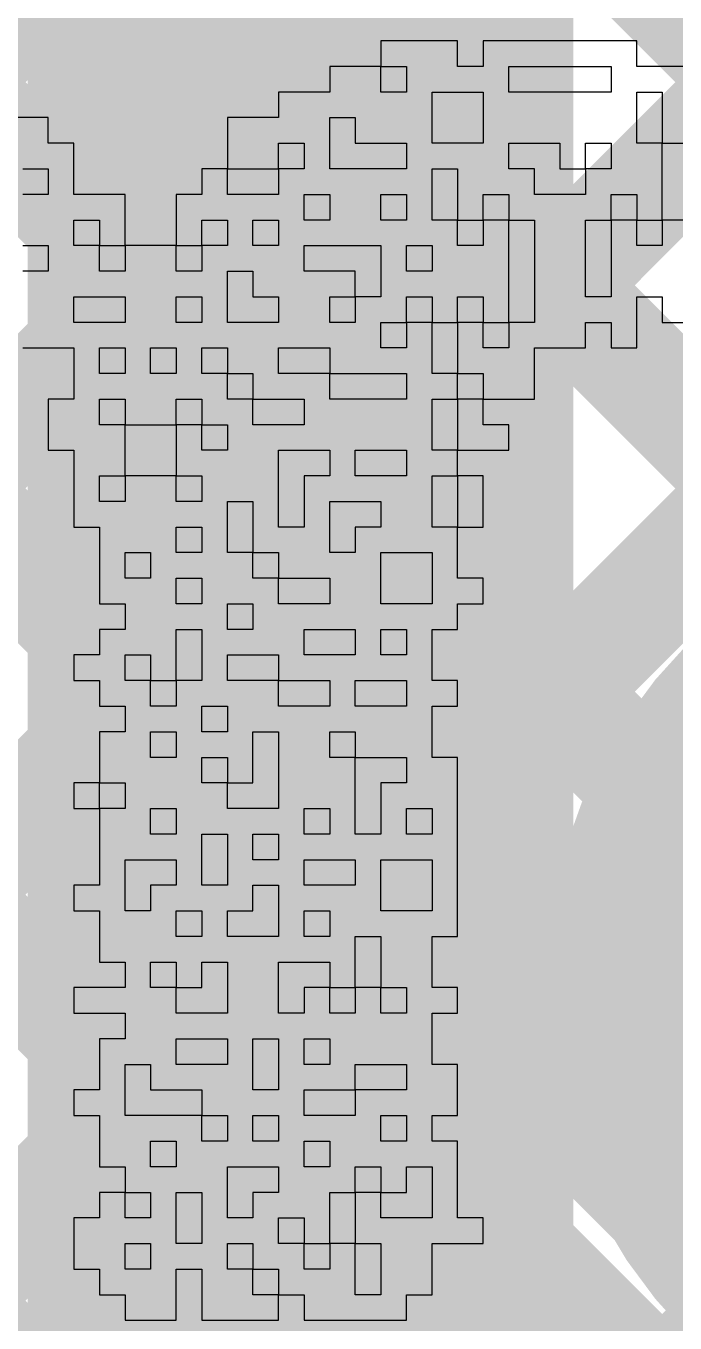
# Model space of a CAD drawing. Header units: millimetres. Extents: x 3.06 to 5.82, y 1.29 to 3.84.
# Drawn here: x 4.7009 to 4.7461, y 2.3178 to 2.4081 of the extents above; entities that cross this region are included whole.
import ezdxf

# ---------------------------------------------------------------- set-up
doc = ezdxf.new("R2010")
doc.units = ezdxf.units.MM
doc.header["$MEASUREMENT"] = 0
for name, color, linetype in [('BottomLayer', 5, 'Continuous'), ('BottomOverlay', 54, 'Continuous'), ('TopLayer', 1, 'Continuous'), ('TopOverlay', 2, 'Continuous'), ('TopPaste', 8, 'Continuous'), ('TopSolder', 216, 'Continuous')]:
    doc.layers.add(name, color=color, linetype=linetype)

# ---------------------------------------------------------------- blocks, each defined once
blk = doc.blocks.new('TEST_POINT_91')
at = {"layer": 'TopLayer', "const_width": 0.03}
blk.add_lwpolyline([(-0.015, 0, 1), (0.015, 0, 1)], format="xyb", close=True, dxfattribs=at)
at = {"layer": 'TopOverlay', "const_width": 0.007874}
for points in [[(-0.037, 0.017), (-0.017, 0.037)], [(-0.017, 0.037), (0.017, 0.037)], [(-0.017, 0.037), (0.017, 0.037)], [(0.017, 0.037), (0.037, 0.017)], [(-0.037, -0.017), (-0.037, 0.017)], [(0.037, -0.017), (0.037, 0.017)], [(-0.037, -0.017), (-0.017, -0.037)], [(0.017, -0.037), (0.037, -0.017)], [(-0.017, -0.037), (0.017, -0.037)], [(-0.017, -0.037), (0.017, -0.037)]]:
    blk.add_lwpolyline(points, dxfattribs=at)
at = {"layer": 'TopOverlay', "const_width": 0.003937}
for points in [[(-0.018968, 0.037, 1), (-0.015031, 0.037, 1)], [(-0.018968, 0.037, 1), (-0.015031, 0.037, 1)], [(-0.018968, 0.037, 1), (-0.015031, 0.037, 1)], [(0.015031, 0.037, 1), (0.018968, 0.037, 1)], [(0.015031, 0.037, 1), (0.018968, 0.037, 1)], [(0.015031, 0.037, 1), (0.018968, 0.037, 1)], [(-0.038969, 0.017, 1), (-0.035032, 0.017, 1)], [(-0.038969, 0.017, 1), (-0.035032, 0.017, 1)], [(0.035032, 0.017, 1), (0.038969, 0.017, 1)], [(0.035032, 0.017, 1), (0.038969, 0.017, 1)], [(-0.038969, -0.017, 1), (-0.035032, -0.017, 1)], [(-0.038969, -0.017, 1), (-0.035032, -0.017, 1)], [(0.035032, -0.017, 1), (0.038969, -0.017, 1)], [(0.035032, -0.017, 1), (0.038969, -0.017, 1)], [(-0.018968, -0.037, 1), (-0.015031, -0.037, 1)], [(-0.018968, -0.037, 1), (-0.015031, -0.037, 1)], [(-0.018968, -0.037, 1), (-0.015031, -0.037, 1)], [(0.015031, -0.037, 1), (0.018968, -0.037, 1)], [(0.015031, -0.037, 1), (0.018968, -0.037, 1)], [(0.015031, -0.037, 1), (0.018968, -0.037, 1)]]:
    blk.add_lwpolyline(points, format="xyb", close=True, dxfattribs=at)
at = {"layer": 'TopPaste', "const_width": 0.03}
blk.add_lwpolyline([(-0.015, 0, 1), (0.015, 0, 1)], format="xyb", close=True, dxfattribs=at)
at = {"layer": 'TopSolder', "const_width": 0.034}
blk.add_lwpolyline([(-0.017, 0, 1), (0.017, 0, 1)], format="xyb", close=True, dxfattribs=at)

msp = doc.modelspace()

# ---------------------------------------------------------------- linework, layer by layer
at = {"layer": 'BottomLayer'}
msp.add_solid([(4.701, 2.036), (4.739, 2.036), (4.701, 3.474), (4.739, 3.474)], dxfattribs=at)
at = {"layer": 'BottomOverlay'}
for p, q in [((4.730938, 2.407039), (4.725593, 2.407039)), ((4.725593, 2.407039), (4.725593, 2.405257)), ((4.730938, 2.405257), (4.730938, 2.407039)), ((4.74341, 2.407039), (4.73272, 2.407039)), ((4.73272, 2.407039), (4.73272, 2.405257)), ((4.74341, 2.405257), (4.74341, 2.407039)), ((4.725593, 2.405257), (4.72203, 2.405257)), ((4.72203, 2.405257), (4.72203, 2.403476)), ((4.725593, 2.403476), (4.725593, 2.405257)), ((4.725593, 2.405257), (4.727375, 2.405257)), ((4.727375, 2.405257), (4.727375, 2.403476)), ((4.73272, 2.405257), (4.730938, 2.405257)), ((4.734502, 2.403476), (4.734502, 2.405257)), ((4.734502, 2.405257), (4.741629, 2.405257)), ((4.741629, 2.405257), (4.741629, 2.403476)), ((4.748755, 2.405257), (4.74341, 2.405257)), ((4.72203, 2.403476), (4.718466, 2.403476)), ((4.718466, 2.403476), (4.718466, 2.401694)), ((4.727375, 2.403476), (4.725593, 2.403476)), ((4.729157, 2.401694), (4.729157, 2.403476)), ((4.729157, 2.403476), (4.73272, 2.403476)), ((4.73272, 2.403476), (4.73272, 2.401694)), ((4.741629, 2.403476), (4.734502, 2.403476)), ((4.74341, 2.401694), (4.74341, 2.403476)), ((4.74341, 2.403476), (4.745192, 2.403476)), ((4.745192, 2.403476), (4.745192, 2.401694)), ((4.702431, 2.401694), (4.698867, 2.401694)), ((4.702431, 2.399912), (4.702431, 2.401694)), ((4.718466, 2.401694), (4.714903, 2.401694)), ((4.714903, 2.401694), (4.714903, 2.399912)), ((4.72203, 2.399912), (4.72203, 2.401694)), ((4.72203, 2.401694), (4.723811, 2.401694)), ((4.723811, 2.401694), (4.723811, 2.399912)), ((4.729157, 2.399912), (4.729157, 2.401694)), ((4.73272, 2.401694), (4.73272, 2.399912)), ((4.74341, 2.399912), (4.74341, 2.401694)), ((4.745192, 2.401694), (4.745192, 2.399912)), ((4.704212, 2.399912), (4.702431, 2.399912)), ((4.704212, 2.398131), (4.704212, 2.399912)), ((4.714903, 2.399912), (4.714903, 2.398131)), ((4.718466, 2.398131), (4.718466, 2.399912)), ((4.718466, 2.399912), (4.720248, 2.399912)), ((4.720248, 2.399912), (4.720248, 2.398131)), ((4.72203, 2.398131), (4.72203, 2.399912)), ((4.723811, 2.399912), (4.727375, 2.399912)), ((4.727375, 2.399912), (4.727375, 2.398131)), ((4.73272, 2.399912), (4.729157, 2.399912)), ((4.734502, 2.398131), (4.734502, 2.399912)), ((4.734502, 2.399912), (4.738065, 2.399912)), ((4.738065, 2.399912), (4.738065, 2.398131)), ((4.739847, 2.398131), (4.739847, 2.399912)), ((4.739847, 2.399912), (4.741629, 2.399912)), ((4.741629, 2.399912), (4.741629, 2.398131)), ((4.745192, 2.399912), (4.74341, 2.399912)), ((4.745192, 2.398131), (4.745192, 2.399912)), ((4.745192, 2.399912), (4.746974, 2.399912)), ((4.700649, 2.398131), (4.702431, 2.398131)), ((4.702431, 2.398131), (4.702431, 2.396349)), ((4.704212, 2.396349), (4.704212, 2.398131)), ((4.714903, 2.398131), (4.713121, 2.398131)), ((4.713121, 2.398131), (4.713121, 2.396349)), ((4.714903, 2.396349), (4.714903, 2.398131)), ((4.714903, 2.398131), (4.718466, 2.398131)), ((4.720248, 2.398131), (4.718466, 2.398131)), ((4.718466, 2.398131), (4.718466, 2.396349)), ((4.727375, 2.398131), (4.72203, 2.398131)), ((4.729157, 2.396349), (4.729157, 2.398131)), ((4.729157, 2.398131), (4.730938, 2.398131)), ((4.730938, 2.398131), (4.730938, 2.396349)), ((4.736283, 2.398131), (4.734502, 2.398131)), ((4.736283, 2.396349), (4.736283, 2.398131)), ((4.738065, 2.398131), (4.739847, 2.398131)), ((4.741629, 2.398131), (4.739847, 2.398131)), ((4.739847, 2.398131), (4.739847, 2.396349)), ((4.745192, 2.396349), (4.745192, 2.398131)), ((4.702431, 2.396349), (4.700649, 2.396349)), ((4.707776, 2.396349), (4.704212, 2.396349)), ((4.707776, 2.394567), (4.707776, 2.396349)), ((4.713121, 2.396349), (4.711339, 2.396349)), ((4.711339, 2.396349), (4.711339, 2.394567)), ((4.718466, 2.396349), (4.714903, 2.396349)), ((4.720248, 2.394567), (4.720248, 2.396349)), ((4.720248, 2.396349), (4.72203, 2.396349)), ((4.72203, 2.396349), (4.72203, 2.394567)), ((4.725593, 2.394567), (4.725593, 2.396349)), ((4.725593, 2.396349), (4.727375, 2.396349)), ((4.727375, 2.396349), (4.727375, 2.394567)), ((4.729157, 2.394567), (4.729157, 2.396349)), ((4.730938, 2.396349), (4.730938, 2.394567)), ((4.73272, 2.394567), (4.73272, 2.396349)), ((4.73272, 2.396349), (4.734502, 2.396349)), ((4.734502, 2.396349), (4.734502, 2.394567)), ((4.739847, 2.396349), (4.736283, 2.396349)), ((4.741629, 2.394567), (4.741629, 2.396349)), ((4.741629, 2.396349), (4.74341, 2.396349)), ((4.74341, 2.396349), (4.74341, 2.394567)), ((4.745192, 2.394567), (4.745192, 2.396349)), ((4.704212, 2.392785), (4.704212, 2.394567)), ((4.704212, 2.394567), (4.705994, 2.394567)), ((4.705994, 2.394567), (4.705994, 2.392785)), ((4.707776, 2.392785), (4.707776, 2.394567)), ((4.711339, 2.394567), (4.711339, 2.392785)), ((4.713121, 2.392785), (4.713121, 2.394567)), ((4.713121, 2.394567), (4.714903, 2.394567)), ((4.714903, 2.394567), (4.714903, 2.392785)), ((4.716684, 2.392785), (4.716684, 2.394567)), ((4.716684, 2.394567), (4.718466, 2.394567)), ((4.718466, 2.394567), (4.718466, 2.392785)), ((4.72203, 2.394567), (4.720248, 2.394567)), ((4.727375, 2.394567), (4.725593, 2.394567)), ((4.730938, 2.394567), (4.729157, 2.394567)), ((4.730938, 2.392785), (4.730938, 2.394567)), ((4.730938, 2.394567), (4.73272, 2.394567)), ((4.734502, 2.394567), (4.73272, 2.394567)), ((4.73272, 2.394567), (4.73272, 2.392785)), ((4.734502, 2.392785), (4.734502, 2.394567)), ((4.734502, 2.394567), (4.736283, 2.394567)), ((4.736283, 2.394567), (4.736283, 2.392785)), ((4.739847, 2.392785), (4.739847, 2.394567)), ((4.739847, 2.394567), (4.741629, 2.394567)), ((4.74341, 2.394567), (4.741629, 2.394567)), ((4.741629, 2.394567), (4.741629, 2.392785)), ((4.74341, 2.392785), (4.74341, 2.394567)), ((4.74341, 2.394567), (4.745192, 2.394567)), ((4.746974, 2.394567), (4.745192, 2.394567)), ((4.745192, 2.394567), (4.745192, 2.392785)), ((4.700649, 2.392785), (4.702431, 2.392785)), ((4.702431, 2.392785), (4.702431, 2.391004)), ((4.705994, 2.392785), (4.704212, 2.392785)), ((4.705994, 2.391004), (4.705994, 2.392785)), ((4.705994, 2.392785), (4.707776, 2.392785)), ((4.711339, 2.392785), (4.707776, 2.392785)), ((4.707776, 2.392785), (4.707776, 2.391004)), ((4.711339, 2.391004), (4.711339, 2.392785)), ((4.711339, 2.392785), (4.713121, 2.392785)), ((4.714903, 2.392785), (4.713121, 2.392785)), ((4.713121, 2.392785), (4.713121, 2.391004)), ((4.718466, 2.392785), (4.716684, 2.392785)), ((4.720248, 2.391004), (4.720248, 2.392785)), ((4.720248, 2.392785), (4.725593, 2.392785)), ((4.725593, 2.392785), (4.725593, 2.391004)), ((4.727375, 2.391004), (4.727375, 2.392785)), ((4.727375, 2.392785), (4.729157, 2.392785)), ((4.729157, 2.392785), (4.729157, 2.391004)), ((4.73272, 2.392785), (4.730938, 2.392785)), ((4.734502, 2.391004), (4.734502, 2.392785)), ((4.736283, 2.392785), (4.736283, 2.391004)), ((4.739847, 2.391004), (4.739847, 2.392785)), ((4.741629, 2.392785), (4.741629, 2.391004)), ((4.745192, 2.392785), (4.74341, 2.392785)), ((4.702431, 2.391004), (4.700649, 2.391004)), ((4.707776, 2.391004), (4.705994, 2.391004)), ((4.713121, 2.391004), (4.711339, 2.391004)), ((4.714903, 2.389222), (4.714903, 2.391004)), ((4.714903, 2.391004), (4.716684, 2.391004)), ((4.716684, 2.391004), (4.716684, 2.389222)), ((4.723811, 2.391004), (4.720248, 2.391004)), ((4.723811, 2.389222), (4.723811, 2.391004)), ((4.725593, 2.391004), (4.725593, 2.389222)), ((4.729157, 2.391004), (4.727375, 2.391004)), ((4.734502, 2.389222), (4.734502, 2.391004)), ((4.736283, 2.391004), (4.736283, 2.389222)), ((4.739847, 2.389222), (4.739847, 2.391004)), ((4.741629, 2.391004), (4.741629, 2.389222)), ((4.704212, 2.38744), (4.704212, 2.389222)), ((4.704212, 2.389222), (4.707776, 2.389222)), ((4.707776, 2.389222), (4.707776, 2.38744)), ((4.711339, 2.38744), (4.711339, 2.389222)), ((4.711339, 2.389222), (4.713121, 2.389222)), ((4.713121, 2.389222), (4.713121, 2.38744)), ((4.714903, 2.38744), (4.714903, 2.389222)), ((4.716684, 2.389222), (4.718466, 2.389222)), ((4.718466, 2.389222), (4.718466, 2.38744)), ((4.72203, 2.38744), (4.72203, 2.389222)), ((4.72203, 2.389222), (4.723811, 2.389222)), ((4.725593, 2.389222), (4.723811, 2.389222)), ((4.723811, 2.389222), (4.723811, 2.38744)), ((4.727375, 2.38744), (4.727375, 2.389222)), ((4.727375, 2.389222), (4.729157, 2.389222)), ((4.729157, 2.389222), (4.729157, 2.38744)), ((4.730938, 2.38744), (4.730938, 2.389222)), ((4.730938, 2.389222), (4.73272, 2.389222)), ((4.73272, 2.389222), (4.73272, 2.38744)), ((4.734502, 2.38744), (4.734502, 2.389222)), ((4.736283, 2.389222), (4.736283, 2.38744)), ((4.741629, 2.389222), (4.739847, 2.389222)), ((4.74341, 2.38744), (4.74341, 2.389222)), ((4.74341, 2.389222), (4.745192, 2.389222)), ((4.745192, 2.389222), (4.745192, 2.38744)), ((4.707776, 2.38744), (4.704212, 2.38744)), ((4.713121, 2.38744), (4.711339, 2.38744)), ((4.718466, 2.38744), (4.714903, 2.38744)), ((4.723811, 2.38744), (4.72203, 2.38744)), ((4.725593, 2.385658), (4.725593, 2.38744)), ((4.725593, 2.38744), (4.727375, 2.38744)), ((4.729157, 2.38744), (4.727375, 2.38744)), ((4.727375, 2.38744), (4.727375, 2.385658)), ((4.729157, 2.385658), (4.729157, 2.38744)), ((4.729157, 2.38744), (4.730938, 2.38744)), ((4.73272, 2.38744), (4.730938, 2.38744)), ((4.730938, 2.38744), (4.730938, 2.385658)), ((4.73272, 2.385658), (4.73272, 2.38744)), ((4.73272, 2.38744), (4.734502, 2.38744)), ((4.736283, 2.38744), (4.734502, 2.38744)), ((4.734502, 2.38744), (4.734502, 2.385658)), ((4.739847, 2.385658), (4.739847, 2.38744)), ((4.739847, 2.38744), (4.741629, 2.38744)), ((4.741629, 2.38744), (4.741629, 2.385658)), ((4.74341, 2.385658), (4.74341, 2.38744)), ((4.745192, 2.38744), (4.746974, 2.38744)), ((4.700649, 2.385658), (4.704212, 2.385658)), ((4.704212, 2.385658), (4.704212, 2.383877)), ((4.705994, 2.383877), (4.705994, 2.385658)), ((4.705994, 2.385658), (4.707776, 2.385658)), ((4.707776, 2.385658), (4.707776, 2.383877)), ((4.709557, 2.383877), (4.709557, 2.385658)), ((4.709557, 2.385658), (4.711339, 2.385658)), ((4.711339, 2.385658), (4.711339, 2.383877)), ((4.713121, 2.383877), (4.713121, 2.385658)), ((4.713121, 2.385658), (4.714903, 2.385658)), ((4.714903, 2.385658), (4.714903, 2.383877)), ((4.718466, 2.383877), (4.718466, 2.385658)), ((4.718466, 2.385658), (4.72203, 2.385658)), ((4.72203, 2.385658), (4.72203, 2.383877)), ((4.727375, 2.385658), (4.725593, 2.385658)), ((4.729157, 2.383877), (4.729157, 2.385658)), ((4.730938, 2.385658), (4.730938, 2.383877)), ((4.734502, 2.385658), (4.73272, 2.385658)), ((4.736283, 2.383877), (4.736283, 2.385658)), ((4.736283, 2.385658), (4.739847, 2.385658)), ((4.741629, 2.385658), (4.74341, 2.385658)), ((4.704212, 2.383877), (4.704212, 2.382095)), ((4.707776, 2.383877), (4.705994, 2.383877)), ((4.711339, 2.383877), (4.709557, 2.383877)), ((4.714903, 2.383877), (4.713121, 2.383877)), ((4.714903, 2.382095), (4.714903, 2.383877)), ((4.714903, 2.383877), (4.716684, 2.383877)), ((4.716684, 2.383877), (4.716684, 2.382095)), ((4.72203, 2.383877), (4.718466, 2.383877)), ((4.72203, 2.382095), (4.72203, 2.383877)), ((4.72203, 2.383877), (4.727375, 2.383877)), ((4.727375, 2.383877), (4.727375, 2.382095)), ((4.730938, 2.383877), (4.729157, 2.383877)), ((4.730938, 2.382095), (4.730938, 2.383877)), ((4.730938, 2.383877), (4.73272, 2.383877)), ((4.73272, 2.383877), (4.73272, 2.382095)), ((4.736283, 2.382095), (4.736283, 2.383877)), ((4.704212, 2.382095), (4.702431, 2.382095)), ((4.702431, 2.382095), (4.702431, 2.380313)), ((4.705994, 2.380313), (4.705994, 2.382095)), ((4.705994, 2.382095), (4.707776, 2.382095)), ((4.707776, 2.382095), (4.707776, 2.380313)), ((4.711339, 2.380313), (4.711339, 2.382095)), ((4.711339, 2.382095), (4.713121, 2.382095)), ((4.713121, 2.382095), (4.713121, 2.380313)), ((4.716684, 2.382095), (4.714903, 2.382095)), ((4.716684, 2.380313), (4.716684, 2.382095)), ((4.716684, 2.382095), (4.720248, 2.382095)), ((4.720248, 2.382095), (4.720248, 2.380313)), ((4.727375, 2.382095), (4.72203, 2.382095)), ((4.729157, 2.380313), (4.729157, 2.382095)), ((4.729157, 2.382095), (4.730938, 2.382095)), ((4.73272, 2.382095), (4.730938, 2.382095)), ((4.730938, 2.382095), (4.730938, 2.380313)), ((4.73272, 2.380313), (4.73272, 2.382095)), ((4.73272, 2.382095), (4.736283, 2.382095)), ((4.702431, 2.380313), (4.702431, 2.378531)), ((4.707776, 2.380313), (4.705994, 2.380313)), ((4.707776, 2.378531), (4.707776, 2.380313)), ((4.707776, 2.380313), (4.711339, 2.380313)), ((4.713121, 2.380313), (4.711339, 2.380313)), ((4.711339, 2.380313), (4.711339, 2.378531)), ((4.713121, 2.378531), (4.713121, 2.380313)), ((4.713121, 2.380313), (4.714903, 2.380313)), ((4.714903, 2.380313), (4.714903, 2.378531)), ((4.720248, 2.380313), (4.716684, 2.380313)), ((4.729157, 2.378531), (4.729157, 2.380313)), ((4.730938, 2.380313), (4.730938, 2.378531)), ((4.734502, 2.380313), (4.73272, 2.380313)), ((4.734502, 2.378531), (4.734502, 2.380313)), ((4.702431, 2.378531), (4.704212, 2.378531)), ((4.704212, 2.378531), (4.704212, 2.37675)), ((4.707776, 2.37675), (4.707776, 2.378531)), ((4.711339, 2.378531), (4.711339, 2.37675)), ((4.714903, 2.378531), (4.713121, 2.378531)), ((4.718466, 2.37675), (4.718466, 2.378531)), ((4.718466, 2.378531), (4.72203, 2.378531)), ((4.72203, 2.378531), (4.72203, 2.37675)), ((4.723811, 2.37675), (4.723811, 2.378531)), ((4.723811, 2.378531), (4.727375, 2.378531)), ((4.727375, 2.378531), (4.727375, 2.37675)), ((4.730938, 2.378531), (4.729157, 2.378531)), ((4.730938, 2.37675), (4.730938, 2.378531)), ((4.730938, 2.378531), (4.734502, 2.378531)), ((4.704212, 2.37675), (4.704212, 2.374968)), ((4.705994, 2.374968), (4.705994, 2.37675)), ((4.705994, 2.37675), (4.707776, 2.37675)), ((4.711339, 2.37675), (4.707776, 2.37675)), ((4.707776, 2.37675), (4.707776, 2.374968)), ((4.711339, 2.374968), (4.711339, 2.37675)), ((4.711339, 2.37675), (4.713121, 2.37675)), ((4.713121, 2.37675), (4.713121, 2.374968)), ((4.718466, 2.374968), (4.718466, 2.37675)), ((4.72203, 2.37675), (4.720248, 2.37675)), ((4.720248, 2.37675), (4.720248, 2.374968)), ((4.727375, 2.37675), (4.723811, 2.37675)), ((4.729157, 2.374968), (4.729157, 2.37675)), ((4.729157, 2.37675), (4.730938, 2.37675)), ((4.73272, 2.37675), (4.730938, 2.37675)), ((4.730938, 2.37675), (4.730938, 2.374968)), ((4.73272, 2.374968), (4.73272, 2.37675)), ((4.704212, 2.374968), (4.704212, 2.373186)), ((4.707776, 2.374968), (4.705994, 2.374968)), ((4.713121, 2.374968), (4.711339, 2.374968)), ((4.714903, 2.373186), (4.714903, 2.374968)), ((4.714903, 2.374968), (4.716684, 2.374968)), ((4.716684, 2.374968), (4.716684, 2.373186)), ((4.718466, 2.373186), (4.718466, 2.374968)), ((4.720248, 2.374968), (4.720248, 2.373186)), ((4.72203, 2.373186), (4.72203, 2.374968)), ((4.72203, 2.374968), (4.725593, 2.374968)), ((4.725593, 2.374968), (4.725593, 2.373186)), ((4.729157, 2.373186), (4.729157, 2.374968)), ((4.730938, 2.374968), (4.730938, 2.373186)), ((4.73272, 2.373186), (4.73272, 2.374968)), ((4.704212, 2.373186), (4.705994, 2.373186)), ((4.705994, 2.373186), (4.705994, 2.371405)), ((4.711339, 2.371405), (4.711339, 2.373186)), ((4.711339, 2.373186), (4.713121, 2.373186)), ((4.713121, 2.373186), (4.713121, 2.371405)), ((4.714903, 2.371405), (4.714903, 2.373186)), ((4.716684, 2.373186), (4.716684, 2.371405)), ((4.720248, 2.373186), (4.718466, 2.373186)), ((4.72203, 2.371405), (4.72203, 2.373186)), ((4.725593, 2.373186), (4.723811, 2.373186)), ((4.723811, 2.373186), (4.723811, 2.371405)), ((4.730938, 2.373186), (4.729157, 2.373186)), ((4.730938, 2.371405), (4.730938, 2.373186)), ((4.730938, 2.373186), (4.73272, 2.373186)), ((4.705994, 2.371405), (4.705994, 2.369623)), ((4.707776, 2.369623), (4.707776, 2.371405)), ((4.707776, 2.371405), (4.709557, 2.371405)), ((4.709557, 2.371405), (4.709557, 2.369623)), ((4.713121, 2.371405), (4.711339, 2.371405)), ((4.716684, 2.371405), (4.714903, 2.371405)), ((4.716684, 2.369623), (4.716684, 2.371405)), ((4.716684, 2.371405), (4.718466, 2.371405)), ((4.718466, 2.371405), (4.718466, 2.369623)), ((4.723811, 2.371405), (4.72203, 2.371405)), ((4.725593, 2.369623), (4.725593, 2.371405)), ((4.725593, 2.371405), (4.729157, 2.371405)), ((4.729157, 2.371405), (4.729157, 2.369623)), ((4.730938, 2.369623), (4.730938, 2.371405)), ((4.705994, 2.369623), (4.705994, 2.367841)), ((4.709557, 2.369623), (4.707776, 2.369623)), ((4.711339, 2.367841), (4.711339, 2.369623)), ((4.711339, 2.369623), (4.713121, 2.369623)), ((4.713121, 2.369623), (4.713121, 2.367841)), ((4.718466, 2.369623), (4.716684, 2.369623)), ((4.718466, 2.367841), (4.718466, 2.369623)), ((4.718466, 2.369623), (4.72203, 2.369623)), ((4.72203, 2.369623), (4.72203, 2.367841)), ((4.725593, 2.367841), (4.725593, 2.369623)), ((4.729157, 2.369623), (4.729157, 2.367841)), ((4.73272, 2.369623), (4.730938, 2.369623)), ((4.73272, 2.367841), (4.73272, 2.369623)), ((4.705994, 2.367841), (4.707776, 2.367841)), ((4.707776, 2.367841), (4.707776, 2.366059)), ((4.713121, 2.367841), (4.711339, 2.367841)), ((4.714903, 2.366059), (4.714903, 2.367841)), ((4.714903, 2.367841), (4.716684, 2.367841)), ((4.716684, 2.367841), (4.716684, 2.366059)), ((4.72203, 2.367841), (4.718466, 2.367841)), ((4.729157, 2.367841), (4.725593, 2.367841)), ((4.730938, 2.366059), (4.730938, 2.367841)), ((4.730938, 2.367841), (4.73272, 2.367841)), ((4.707776, 2.366059), (4.705994, 2.366059)), ((4.705994, 2.366059), (4.705994, 2.364278)), ((4.711339, 2.364278), (4.711339, 2.366059)), ((4.711339, 2.366059), (4.713121, 2.366059)), ((4.713121, 2.366059), (4.713121, 2.364278)), ((4.716684, 2.366059), (4.714903, 2.366059)), ((4.720248, 2.364278), (4.720248, 2.366059)), ((4.720248, 2.366059), (4.723811, 2.366059)), ((4.723811, 2.366059), (4.723811, 2.364278)), ((4.725593, 2.364278), (4.725593, 2.366059)), ((4.725593, 2.366059), (4.727375, 2.366059)), ((4.727375, 2.366059), (4.727375, 2.364278)), ((4.729157, 2.364278), (4.729157, 2.366059)), ((4.729157, 2.366059), (4.730938, 2.366059)), ((4.705994, 2.364278), (4.704212, 2.364278)), ((4.704212, 2.364278), (4.704212, 2.362496)), ((4.707776, 2.362496), (4.707776, 2.364278)), ((4.707776, 2.364278), (4.709557, 2.364278)), ((4.709557, 2.364278), (4.709557, 2.362496)), ((4.711339, 2.362496), (4.711339, 2.364278)), ((4.713121, 2.364278), (4.713121, 2.362496)), ((4.714903, 2.362496), (4.714903, 2.364278)), ((4.714903, 2.364278), (4.718466, 2.364278)), ((4.718466, 2.364278), (4.718466, 2.362496)), ((4.723811, 2.364278), (4.720248, 2.364278)), ((4.727375, 2.364278), (4.725593, 2.364278)), ((4.729157, 2.362496), (4.729157, 2.364278)), ((4.704212, 2.362496), (4.705994, 2.362496)), ((4.705994, 2.362496), (4.705994, 2.360714)), ((4.709557, 2.362496), (4.707776, 2.362496)), ((4.709557, 2.360714), (4.709557, 2.362496)), ((4.709557, 2.362496), (4.711339, 2.362496)), ((4.713121, 2.362496), (4.711339, 2.362496)), ((4.711339, 2.362496), (4.711339, 2.360714)), ((4.718466, 2.362496), (4.714903, 2.362496)), ((4.718466, 2.360714), (4.718466, 2.362496)), ((4.718466, 2.362496), (4.72203, 2.362496)), ((4.72203, 2.362496), (4.72203, 2.360714)), ((4.723811, 2.360714), (4.723811, 2.362496)), ((4.723811, 2.362496), (4.727375, 2.362496)), ((4.727375, 2.362496), (4.727375, 2.360714)), ((4.730938, 2.362496), (4.729157, 2.362496)), ((4.730938, 2.360714), (4.730938, 2.362496)), ((4.705994, 2.360714), (4.707776, 2.360714)), ((4.707776, 2.360714), (4.707776, 2.358932)), ((4.711339, 2.360714), (4.709557, 2.360714)), ((4.713121, 2.358932), (4.713121, 2.360714)), ((4.713121, 2.360714), (4.714903, 2.360714)), ((4.714903, 2.360714), (4.714903, 2.358932)), ((4.72203, 2.360714), (4.718466, 2.360714)), ((4.727375, 2.360714), (4.723811, 2.360714)), ((4.729157, 2.358932), (4.729157, 2.360714)), ((4.729157, 2.360714), (4.730938, 2.360714)), ((4.707776, 2.358932), (4.705994, 2.358932)), ((4.705994, 2.358932), (4.705994, 2.357151)), ((4.709557, 2.357151), (4.709557, 2.358932)), ((4.709557, 2.358932), (4.711339, 2.358932)), ((4.711339, 2.358932), (4.711339, 2.357151)), ((4.714903, 2.358932), (4.713121, 2.358932)), ((4.716684, 2.357151), (4.716684, 2.358932)), ((4.716684, 2.358932), (4.718466, 2.358932)), ((4.718466, 2.358932), (4.718466, 2.357151)), ((4.72203, 2.357151), (4.72203, 2.358932)), ((4.72203, 2.358932), (4.723811, 2.358932)), ((4.723811, 2.358932), (4.723811, 2.357151)), ((4.729157, 2.357151), (4.729157, 2.358932)), ((4.705994, 2.357151), (4.705994, 2.355369)), ((4.711339, 2.357151), (4.709557, 2.357151)), ((4.713121, 2.355369), (4.713121, 2.357151)), ((4.713121, 2.357151), (4.714903, 2.357151)), ((4.714903, 2.357151), (4.714903, 2.355369)), ((4.716684, 2.355369), (4.716684, 2.357151)), ((4.718466, 2.357151), (4.718466, 2.355369)), ((4.723811, 2.357151), (4.72203, 2.357151)), ((4.723811, 2.355369), (4.723811, 2.357151)), ((4.723811, 2.357151), (4.727375, 2.357151)), ((4.727375, 2.357151), (4.727375, 2.355369)), ((4.730938, 2.357151), (4.729157, 2.357151)), ((4.730938, 2.355369), (4.730938, 2.357151)), ((4.705994, 2.355369), (4.704212, 2.355369)), ((4.704212, 2.355369), (4.704212, 2.353587)), ((4.705994, 2.353587), (4.705994, 2.355369)), ((4.705994, 2.355369), (4.707776, 2.355369)), ((4.707776, 2.355369), (4.707776, 2.353587)), ((4.714903, 2.355369), (4.713121, 2.355369)), ((4.714903, 2.353587), (4.714903, 2.355369)), ((4.714903, 2.355369), (4.716684, 2.355369)), ((4.718466, 2.355369), (4.718466, 2.353587)), ((4.723811, 2.353587), (4.723811, 2.355369)), ((4.727375, 2.355369), (4.725593, 2.355369)), ((4.725593, 2.355369), (4.725593, 2.353587)), ((4.730938, 2.353587), (4.730938, 2.355369)), ((4.704212, 2.353587), (4.705994, 2.353587)), ((4.707776, 2.353587), (4.705994, 2.353587)), ((4.705994, 2.353587), (4.705994, 2.351805)), ((4.709557, 2.351805), (4.709557, 2.353587)), ((4.709557, 2.353587), (4.711339, 2.353587)), ((4.711339, 2.353587), (4.711339, 2.351805)), ((4.718466, 2.353587), (4.714903, 2.353587)), ((4.720248, 2.351805), (4.720248, 2.353587)), ((4.720248, 2.353587), (4.72203, 2.353587)), ((4.72203, 2.353587), (4.72203, 2.351805)), ((4.723811, 2.351805), (4.723811, 2.353587)), ((4.725593, 2.353587), (4.725593, 2.351805)), ((4.727375, 2.351805), (4.727375, 2.353587)), ((4.727375, 2.353587), (4.729157, 2.353587)), ((4.729157, 2.353587), (4.729157, 2.351805)), ((4.730938, 2.351805), (4.730938, 2.353587)), ((4.705994, 2.351805), (4.705994, 2.350024)), ((4.711339, 2.351805), (4.709557, 2.351805)), ((4.713121, 2.350024), (4.713121, 2.351805)), ((4.713121, 2.351805), (4.714903, 2.351805)), ((4.714903, 2.351805), (4.714903, 2.350024)), ((4.716684, 2.350024), (4.716684, 2.351805)), ((4.716684, 2.351805), (4.718466, 2.351805)), ((4.718466, 2.351805), (4.718466, 2.350024)), ((4.72203, 2.351805), (4.720248, 2.351805)), ((4.725593, 2.351805), (4.723811, 2.351805)), ((4.729157, 2.351805), (4.727375, 2.351805)), ((4.730938, 2.350024), (4.730938, 2.351805)), ((4.705994, 2.350024), (4.705994, 2.348242)), ((4.707776, 2.348242), (4.707776, 2.350024)), ((4.707776, 2.350024), (4.711339, 2.350024)), ((4.711339, 2.350024), (4.711339, 2.348242)), ((4.713121, 2.348242), (4.713121, 2.350024)), ((4.714903, 2.350024), (4.714903, 2.348242)), ((4.718466, 2.350024), (4.716684, 2.350024)), ((4.720248, 2.348242), (4.720248, 2.350024)), ((4.720248, 2.350024), (4.723811, 2.350024)), ((4.723811, 2.350024), (4.723811, 2.348242)), ((4.725593, 2.348242), (4.725593, 2.350024)), ((4.725593, 2.350024), (4.729157, 2.350024)), ((4.729157, 2.350024), (4.729157, 2.348242)), ((4.730938, 2.348242), (4.730938, 2.350024)), ((4.705994, 2.348242), (4.704212, 2.348242)), ((4.704212, 2.348242), (4.704212, 2.34646)), ((4.707776, 2.34646), (4.707776, 2.348242)), ((4.711339, 2.348242), (4.709557, 2.348242)), ((4.709557, 2.348242), (4.709557, 2.34646)), ((4.714903, 2.348242), (4.713121, 2.348242)), ((4.716684, 2.34646), (4.716684, 2.348242)), ((4.716684, 2.348242), (4.718466, 2.348242)), ((4.718466, 2.348242), (4.718466, 2.34646)), ((4.723811, 2.348242), (4.720248, 2.348242)), ((4.725593, 2.34646), (4.725593, 2.348242)), ((4.729157, 2.348242), (4.729157, 2.34646)), ((4.730938, 2.34646), (4.730938, 2.348242)), ((4.704212, 2.34646), (4.705994, 2.34646)), ((4.705994, 2.34646), (4.705994, 2.344679)), ((4.709557, 2.34646), (4.707776, 2.34646)), ((4.711339, 2.344679), (4.711339, 2.34646)), ((4.711339, 2.34646), (4.713121, 2.34646)), ((4.713121, 2.34646), (4.713121, 2.344679)), ((4.714903, 2.344679), (4.714903, 2.34646)), ((4.714903, 2.34646), (4.716684, 2.34646)), ((4.718466, 2.34646), (4.718466, 2.344679)), ((4.720248, 2.344679), (4.720248, 2.34646)), ((4.720248, 2.34646), (4.72203, 2.34646)), ((4.72203, 2.34646), (4.72203, 2.344679)), ((4.729157, 2.34646), (4.725593, 2.34646)), ((4.730938, 2.344679), (4.730938, 2.34646)), ((4.705994, 2.344679), (4.705994, 2.342897)), ((4.713121, 2.344679), (4.711339, 2.344679)), ((4.718466, 2.344679), (4.714903, 2.344679)), ((4.72203, 2.344679), (4.720248, 2.344679)), ((4.723811, 2.342897), (4.723811, 2.344679)), ((4.723811, 2.344679), (4.725593, 2.344679)), ((4.725593, 2.344679), (4.725593, 2.342897)), ((4.729157, 2.342897), (4.729157, 2.344679)), ((4.729157, 2.344679), (4.730938, 2.344679)), ((4.705994, 2.342897), (4.707776, 2.342897)), ((4.707776, 2.342897), (4.707776, 2.341115)), ((4.709557, 2.341115), (4.709557, 2.342897)), ((4.709557, 2.342897), (4.711339, 2.342897)), ((4.711339, 2.342897), (4.711339, 2.341115)), ((4.713121, 2.341115), (4.713121, 2.342897)), ((4.713121, 2.342897), (4.714903, 2.342897)), ((4.714903, 2.342897), (4.714903, 2.341115)), ((4.718466, 2.341115), (4.718466, 2.342897)), ((4.718466, 2.342897), (4.72203, 2.342897)), ((4.72203, 2.342897), (4.72203, 2.341115)), ((4.723811, 2.341115), (4.723811, 2.342897)), ((4.725593, 2.342897), (4.725593, 2.341115)), ((4.729157, 2.341115), (4.729157, 2.342897)), ((4.707776, 2.341115), (4.704212, 2.341115)), ((4.704212, 2.341115), (4.704212, 2.339333)), ((4.711339, 2.341115), (4.709557, 2.341115)), ((4.711339, 2.339333), (4.711339, 2.341115)), ((4.711339, 2.341115), (4.713121, 2.341115)), ((4.714903, 2.341115), (4.714903, 2.339333)), ((4.718466, 2.339333), (4.718466, 2.341115)), ((4.72203, 2.341115), (4.720248, 2.341115)), ((4.720248, 2.341115), (4.720248, 2.339333)), ((4.72203, 2.339333), (4.72203, 2.341115)), ((4.72203, 2.341115), (4.723811, 2.341115)), ((4.725593, 2.341115), (4.723811, 2.341115)), ((4.723811, 2.341115), (4.723811, 2.339333)), ((4.725593, 2.339333), (4.725593, 2.341115)), ((4.725593, 2.341115), (4.727375, 2.341115)), ((4.727375, 2.341115), (4.727375, 2.339333)), ((4.730938, 2.341115), (4.729157, 2.341115)), ((4.730938, 2.339333), (4.730938, 2.341115)), ((4.704212, 2.339333), (4.707776, 2.339333)), ((4.707776, 2.339333), (4.707776, 2.337552)), ((4.714903, 2.339333), (4.711339, 2.339333)), ((4.720248, 2.339333), (4.718466, 2.339333)), ((4.723811, 2.339333), (4.72203, 2.339333)), ((4.727375, 2.339333), (4.725593, 2.339333)), ((4.729157, 2.337552), (4.729157, 2.339333)), ((4.729157, 2.339333), (4.730938, 2.339333)), ((4.707776, 2.337552), (4.705994, 2.337552)), ((4.705994, 2.337552), (4.705994, 2.33577)), ((4.711339, 2.33577), (4.711339, 2.337552)), ((4.711339, 2.337552), (4.714903, 2.337552)), ((4.714903, 2.337552), (4.714903, 2.33577)), ((4.716684, 2.33577), (4.716684, 2.337552)), ((4.716684, 2.337552), (4.718466, 2.337552)), ((4.718466, 2.337552), (4.718466, 2.33577)), ((4.720248, 2.33577), (4.720248, 2.337552)), ((4.720248, 2.337552), (4.72203, 2.337552)), ((4.72203, 2.337552), (4.72203, 2.33577)), ((4.729157, 2.33577), (4.729157, 2.337552)), ((4.705994, 2.33577), (4.705994, 2.333988)), ((4.707776, 2.333988), (4.707776, 2.33577)), ((4.707776, 2.33577), (4.709557, 2.33577)), ((4.709557, 2.33577), (4.709557, 2.333988)), ((4.714903, 2.33577), (4.711339, 2.33577)), ((4.716684, 2.333988), (4.716684, 2.33577)), ((4.718466, 2.33577), (4.718466, 2.333988)), ((4.72203, 2.33577), (4.720248, 2.33577)), ((4.723811, 2.333988), (4.723811, 2.33577)), ((4.723811, 2.33577), (4.727375, 2.33577)), ((4.727375, 2.33577), (4.727375, 2.333988)), ((4.730938, 2.33577), (4.729157, 2.33577)), ((4.730938, 2.333988), (4.730938, 2.33577)), ((4.705994, 2.333988), (4.704212, 2.333988)), ((4.704212, 2.333988), (4.704212, 2.332206)), ((4.707776, 2.332206), (4.707776, 2.333988)), ((4.709557, 2.333988), (4.713121, 2.333988)), ((4.713121, 2.333988), (4.713121, 2.332206)), ((4.718466, 2.333988), (4.716684, 2.333988)), ((4.720248, 2.332206), (4.720248, 2.333988)), ((4.720248, 2.333988), (4.723811, 2.333988)), ((4.727375, 2.333988), (4.723811, 2.333988)), ((4.723811, 2.333988), (4.723811, 2.332206)), ((4.730938, 2.332206), (4.730938, 2.333988)), ((4.704212, 2.332206), (4.705994, 2.332206)), ((4.705994, 2.332206), (4.705994, 2.330425)), ((4.713121, 2.332206), (4.707776, 2.332206)), ((4.713121, 2.330425), (4.713121, 2.332206)), ((4.713121, 2.332206), (4.714903, 2.332206)), ((4.714903, 2.332206), (4.714903, 2.330425)), ((4.716684, 2.330425), (4.716684, 2.332206)), ((4.716684, 2.332206), (4.718466, 2.332206)), ((4.718466, 2.332206), (4.718466, 2.330425)), ((4.723811, 2.332206), (4.720248, 2.332206)), ((4.725593, 2.330425), (4.725593, 2.332206)), ((4.725593, 2.332206), (4.727375, 2.332206)), ((4.727375, 2.332206), (4.727375, 2.330425)), ((4.729157, 2.330425), (4.729157, 2.332206)), ((4.729157, 2.332206), (4.730938, 2.332206)), ((4.705994, 2.330425), (4.705994, 2.328643)), ((4.709557, 2.328643), (4.709557, 2.330425)), ((4.709557, 2.330425), (4.711339, 2.330425)), ((4.711339, 2.330425), (4.711339, 2.328643)), ((4.714903, 2.330425), (4.713121, 2.330425)), ((4.718466, 2.330425), (4.716684, 2.330425)), ((4.720248, 2.328643), (4.720248, 2.330425)), ((4.720248, 2.330425), (4.72203, 2.330425)), ((4.72203, 2.330425), (4.72203, 2.328643)), ((4.727375, 2.330425), (4.725593, 2.330425)), ((4.730938, 2.330425), (4.729157, 2.330425)), ((4.730938, 2.328643), (4.730938, 2.330425)), ((4.705994, 2.328643), (4.707776, 2.328643)), ((4.707776, 2.328643), (4.707776, 2.326861)), ((4.711339, 2.328643), (4.709557, 2.328643)), ((4.714903, 2.326861), (4.714903, 2.328643)), ((4.714903, 2.328643), (4.718466, 2.328643)), ((4.718466, 2.328643), (4.718466, 2.326861)), ((4.72203, 2.328643), (4.720248, 2.328643)), ((4.723811, 2.326861), (4.723811, 2.328643)), ((4.723811, 2.328643), (4.725593, 2.328643)), ((4.725593, 2.328643), (4.725593, 2.326861)), ((4.727375, 2.326861), (4.727375, 2.328643)), ((4.727375, 2.328643), (4.729157, 2.328643)), ((4.729157, 2.328643), (4.729157, 2.326861)), ((4.730938, 2.326861), (4.730938, 2.328643)), ((4.707776, 2.326861), (4.705994, 2.326861)), ((4.705994, 2.326861), (4.705994, 2.32508)), ((4.707776, 2.32508), (4.707776, 2.326861)), ((4.707776, 2.326861), (4.709557, 2.326861)), ((4.709557, 2.326861), (4.709557, 2.32508)), ((4.711339, 2.32508), (4.711339, 2.326861)), ((4.711339, 2.326861), (4.713121, 2.326861)), ((4.713121, 2.326861), (4.713121, 2.32508)), ((4.714903, 2.32508), (4.714903, 2.326861)), ((4.718466, 2.326861), (4.716684, 2.326861)), ((4.716684, 2.326861), (4.716684, 2.32508)), ((4.72203, 2.32508), (4.72203, 2.326861)), ((4.72203, 2.326861), (4.723811, 2.326861)), ((4.725593, 2.326861), (4.723811, 2.326861)), ((4.723811, 2.326861), (4.723811, 2.32508)), ((4.725593, 2.32508), (4.725593, 2.326861)), ((4.725593, 2.326861), (4.727375, 2.326861)), ((4.729157, 2.326861), (4.729157, 2.32508)), ((4.730938, 2.32508), (4.730938, 2.326861)), ((4.705994, 2.32508), (4.704212, 2.32508)), ((4.704212, 2.32508), (4.704212, 2.323298)), ((4.709557, 2.32508), (4.707776, 2.32508)), ((4.711339, 2.323298), (4.711339, 2.32508)), ((4.713121, 2.32508), (4.713121, 2.323298)), ((4.716684, 2.32508), (4.714903, 2.32508)), ((4.718466, 2.323298), (4.718466, 2.32508)), ((4.718466, 2.32508), (4.720248, 2.32508)), ((4.720248, 2.32508), (4.720248, 2.323298)), ((4.72203, 2.323298), (4.72203, 2.32508)), ((4.723811, 2.32508), (4.723811, 2.323298)), ((4.729157, 2.32508), (4.725593, 2.32508)), ((4.73272, 2.32508), (4.730938, 2.32508)), ((4.73272, 2.323298), (4.73272, 2.32508)), ((4.704212, 2.323298), (4.704212, 2.321516)), ((4.707776, 2.321516), (4.707776, 2.323298)), ((4.707776, 2.323298), (4.709557, 2.323298)), ((4.709557, 2.323298), (4.709557, 2.321516)), ((4.713121, 2.323298), (4.711339, 2.323298)), ((4.714903, 2.321516), (4.714903, 2.323298)), ((4.714903, 2.323298), (4.716684, 2.323298)), ((4.716684, 2.323298), (4.716684, 2.321516)), ((4.720248, 2.323298), (4.718466, 2.323298)), ((4.720248, 2.321516), (4.720248, 2.323298)), ((4.720248, 2.323298), (4.72203, 2.323298)), ((4.723811, 2.323298), (4.72203, 2.323298)), ((4.72203, 2.323298), (4.72203, 2.321516)), ((4.723811, 2.321516), (4.723811, 2.323298)), ((4.723811, 2.323298), (4.725593, 2.323298)), ((4.725593, 2.323298), (4.725593, 2.321516)), ((4.729157, 2.321516), (4.729157, 2.323298)), ((4.729157, 2.323298), (4.73272, 2.323298)), ((4.704212, 2.321516), (4.705994, 2.321516)), ((4.705994, 2.321516), (4.705994, 2.319734)), ((4.709557, 2.321516), (4.707776, 2.321516)), ((4.711339, 2.319734), (4.711339, 2.321516)), ((4.711339, 2.321516), (4.713121, 2.321516)), ((4.713121, 2.321516), (4.713121, 2.319734)), ((4.716684, 2.321516), (4.714903, 2.321516)), ((4.716684, 2.319734), (4.716684, 2.321516)), ((4.716684, 2.321516), (4.718466, 2.321516)), ((4.718466, 2.321516), (4.718466, 2.319734)), ((4.72203, 2.321516), (4.720248, 2.321516)), ((4.723811, 2.319734), (4.723811, 2.321516)), ((4.725593, 2.321516), (4.725593, 2.319734)), ((4.729157, 2.319734), (4.729157, 2.321516)), ((4.705994, 2.319734), (4.707776, 2.319734)), ((4.707776, 2.319734), (4.707776, 2.317953)), ((4.711339, 2.317953), (4.711339, 2.319734)), ((4.713121, 2.319734), (4.713121, 2.317953)), ((4.718466, 2.319734), (4.716684, 2.319734)), ((4.718466, 2.317953), (4.718466, 2.319734)), ((4.718466, 2.319734), (4.720248, 2.319734)), ((4.720248, 2.319734), (4.720248, 2.317953)), ((4.725593, 2.319734), (4.723811, 2.319734)), ((4.727375, 2.317953), (4.727375, 2.319734)), ((4.727375, 2.319734), (4.729157, 2.319734)), ((4.707776, 2.317953), (4.711339, 2.317953)), ((4.713121, 2.317953), (4.718466, 2.317953)), ((4.720248, 2.317953), (4.727375, 2.317953))]:
    msp.add_line(p, q, dxfattribs=at)
at = {"layer": 'TopLayer', "const_width": 0.008}
for points in [[(4.485, 2.080836), (4.844164, 2.44)], [(4.485, 2.052552), (4.872448, 2.44)], [(4.678, 2.386973), (4.731026, 2.44)], [(4.687639, 2.44), (5.03502, 2.092619)], [(4.68878, 2.36947), (4.759311, 2.44)], [(4.69675, 2.320871), (4.815879, 2.44)], [(4.69675, 2.349155), (4.787595, 2.44)], [(4.715921, 2.44), (5.062921, 2.093)], [(4.675471, 2.423884), (5.018328, 2.081027)], [(4.678, 2.39307), (5.004186, 2.066884)], [(4.69675, 2.346036), (4.992452, 2.050334)], [(4.695376, 2.319126), (4.992, 2.022502)]]:
    msp.add_lwpolyline(points, dxfattribs=at)

# ---------------------------------------------------------------- block references
at = {"rotation": 360}
msp.add_blockref('TEST_POINT_91', (4.771, 2.341), dxfattribs=at)

doc.saveas('drawing.dxf')
